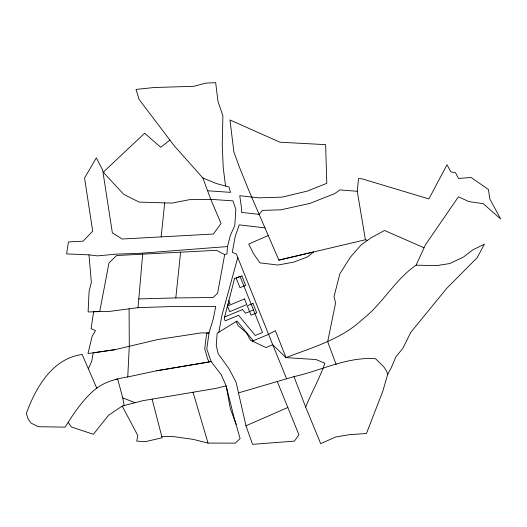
<?xml version="1.0" encoding="UTF-8"?>
<svg xmlns="http://www.w3.org/2000/svg" width="527" height="527" viewBox="0 0 527 527"><rect width="100%" height="100%" fill="white"/><g stroke="black" fill="none" stroke-linecap="round" stroke-linejoin="round"><path stroke-width="0.79" d="M161.835 436.712L172.408 436.448L193.29 439.393L208.033 443.088L235.266 443.121L240.108 438.609L234.041 417.47L226.149 385.896L221.208 374.677L211.123 361.608L206.775 348.881L209.015 333.044L213.409 318.249L215.747 306.385L174.905 306.444L138.021 307.656L129.089 308.829L129.299 346.107L127.751 376.95C115.775 378.86 103.562 382.075 94.195 390.164C82.199 400.513 73.451 413.82 65.111 427.127L38.175 426.705L31.152 423.128L28.181 419.123L26.35 413.451C35.717 387.648 52.259 358.538 82.166 354.454L96.593 387.793L97.073 387.984M169.892 140.063L160.728 147.296L144.615 133.252L103.608 171.881L104.478 173.561L123.832 194.437L139.174 202.111L171.927 203.086L189.74 199.634L212.519 199.45L232.993 200.879L235.852 209.39L234.792 225.569L230.371 235.358L227.512 246.557L226.946 253.83L224.673 254.646L216.498 250.299L116.579 255.536L108.99 262.907L99.728 311.595L88.114 311.964L89.07 291.563L91.349 282.373L88.971 254.837L66.586 253.909L68.451 241.933L83.147 241.162L92.68 231.103L84.57 178.014L96.309 157.863L102.646 170.043L112.37 232.914L122.231 239.014L213.363 234.034L221.05 223.507L210.826 199.463L202.869 177.974L174.206 145.762L139.062 99.353L136.019 89.419L154.213 87.515L193.784 86.303L205.971 83.095L215.681 82.66L217.915 101.098L222.888 115.98L222.256 144.53L223.211 167.586L225.556 186.044L228.962 186.973L230.523 192.362L207.605 190.761M138.021 307.656L142.692 254.001M367.438 240.398L365.395 239.765L357.273 191.281L358.512 178.574L362.154 178.857L428.879 198.923L446.995 164.78L450.881 171.842L455.532 172.77L458.51 178.482L471.066 177.447L488.45 189.483L489.794 198.857L500.65 219.008L483.2 203.659L468.925 201.597L458.431 196.815L425.5 244.706L416.093 265.18C394.875 279.725 382.694 303.71 362.418 319.408C341.206 339.401 312.491 347.319 286.016 357.622L272.742 344.777L236.432 254.133L232.275 252.262L235.286 236.188L239.245 224.858L264.962 227.875M161.163 236.886L164.694 202.869M138.785 298.914L175.801 297.926L180.616 252.143M218.883 332.175L221.854 315.601L237.796 257.532M224.673 254.646L217.572 293.401L213.06 297.511L175.801 297.926M416.093 265.18L436.613 265.628L449.827 263.526L463.457 257.071L472.719 249.923L484.412 244.159L477.172 257.683L446.718 288.328L410.783 332.346L402.872 348.307L395.929 356.753L391.179 367.965L387.753 374.177L382.813 391.179L366.443 433.517L349.803 434.617L335.752 436.969L320.666 443.635L305.686 407.101L293.967 376.627L238.507 392.892M305.686 407.101C311.569 392.246 319.718 378.412 324.849 363.222L316.016 359.552L286.016 357.622L275.377 330.64L268.579 334.388L252.328 341.107M88.384 368.821L91.691 361.364L93.193 352.853L114.919 349.691L157.619 339.579L201.466 332.86L209.015 333.044L206.703 332.992L204.726 348.749L207.546 358.749L209.16 361.937L156.4 370.81L127.751 376.95M236.168 424.367L230.371 408.827L226.149 385.896L215.918 388.399L142.771 400.704L122.218 406.06L108.463 415.289L93.411 434.281L71.297 426.969L68.26 422.311M268.25 235.51L248.731 244.067L253.408 253.52L259.949 262.874L278.012 265.041L293.789 262.11L307.537 256.893L313.664 251.939L278.849 260.127L248.5 189.674L239.363 167.052L233.856 151.875L229.983 119.972L280.008 142.224L325.627 144.642L326.793 183.324L307.234 191.117L282.103 197.131L259.152 197.862L239.752 195.708L241.709 209.522L241.465 212.355L259.159 214.403L262.347 210.372L280.851 209.832L309.85 203.422L334.665 193.64L339.922 189.944L357.273 191.281M277.248 381.456L298.914 434.729L294.422 441.125L252.558 444.34L245.971 425.77L287.841 407.509M227.888 304.349L230.049 303.453L228.876 300.528M224.627 316.971L242.512 309.573M253.474 309.916L245.529 313.203L242.519 309.56M293.967 376.627C321.101 370.659 347.234 356.502 375.626 358.755L384.012 367.148L386.66 371.337L387.753 374.177M278.849 260.127L365.395 239.765M115.222 379.48L117.633 378.992L122.791 397.931L124.108 405.566M211.123 361.608L156.4 370.81M114.919 349.691L87.976 353.551L92.133 336.312L95.525 330.64L91.099 328.67L93.635 311.628L108.542 311.543L129.089 308.829M227.512 246.557L138.792 253.408L116.783 254.086L97.449 255.885L88.971 254.837M225.556 186.044L216.11 183.455L202.869 177.974M122.791 397.931L135.116 402.7M423.873 247.716L384.572 230.477L371.034 237.809L361.114 244.936L350.277 257.314L339.862 273.836L334.013 296.642L335.58 302.953L327.682 341.687L336.14 364.513M253.27 340.719L236.998 321.029L217.15 333.242L216.254 345.554L218.237 353.834L228.975 368.702L236.076 382.194L245.971 425.77M122.218 406.06L137.817 435.572L136.724 441.139L145.577 441.626L162.112 437.785L152.105 399.137M236.162 321.549L238.151 325.666L246.386 332.761L250.496 340.244L266.03 347.55L272.742 344.777L286.616 378.755M193.053 392.246L208.033 443.088M234.555 278.579L224.238 318.486L225.181 320.844L238.566 315.291L255.279 335.508L262.518 332.504L240.009 276.313L234.555 278.579M241.919 275.904L236.234 278.263L239.996 287.663L245.681 285.305L241.919 275.904M244.515 298.941L227.46 306.016L229.719 311.655L246.774 304.58L244.515 298.941M252.953 303.453L247.268 305.812L251.03 315.212L256.715 312.854L252.953 303.453"/></g></svg>
